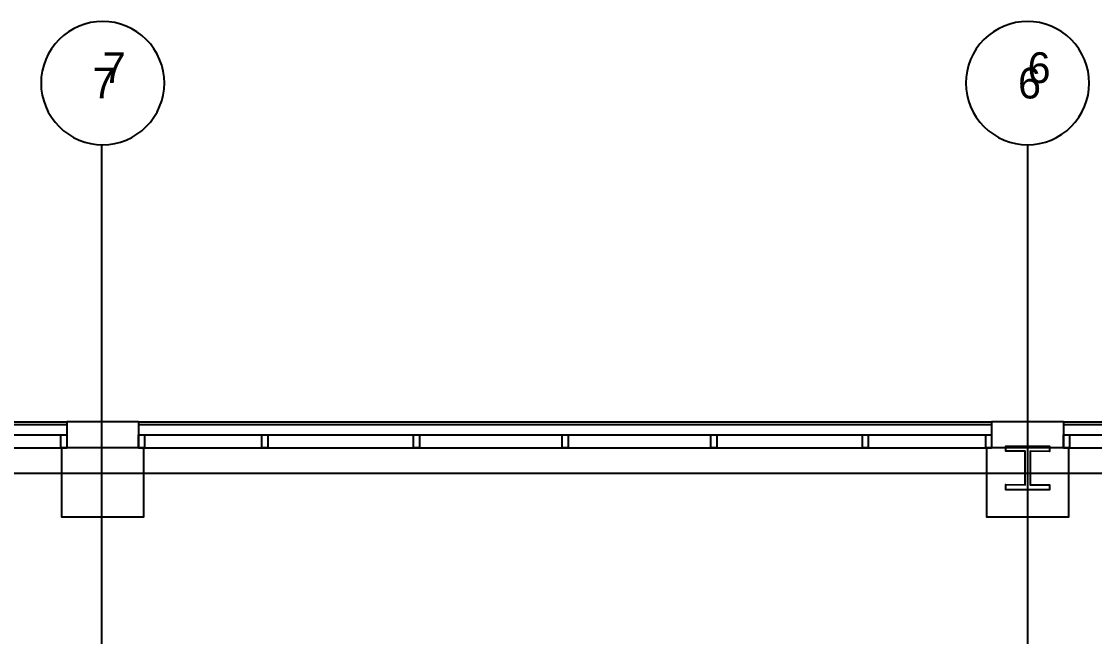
# Model space of a CAD drawing. Header units: millimetres. Extents: x 18694 to 89916, y 18694 to 89916.
# Drawn here: x 39431 to 50039, y 83831 to 89916 of the extents above; entities that cross this region are included whole.
import ezdxf

# ---------------------------------------------------------------- set-up
doc = ezdxf.new("R2010")
doc.units = ezdxf.units.MM
doc.layers.get('0').update_dxf_attribs({"linetype": 'CONTINUOUS'})
for name, color, linetype in [('E-B-FURR', 7, 'CONTINUOUS'), ('E-B-GLAZ', 7, 'CONTINUOUS'), ('E-B-MULL', 7, 'CONTINUOUS'), ('E-B-SHEL', 7, 'CONTINUOUS'), ('E-S-COLM', 7, 'CONTINUOUS'), ('GRIDLN', 7, 'CONTINUOUS')]:
    doc.layers.add(name, color=color, linetype=linetype)

msp = doc.modelspace()

# ---------------------------------------------------------------- linework, layer by layer
for points in [[(40843.2, 89306.4), (40840.264609, 89366.151249), (40831.486707, 89425.32706), (40816.950829, 89483.357539), (40796.796963, 89539.68382), (40771.219203, 89593.763451), (40740.463876, 89645.075614), (40704.827172, 89693.126146), (40664.652294, 89737.452294), (40620.326146, 89777.627172), (40572.275614, 89813.263876), (40520.963451, 89844.019203), (40466.88382, 89869.596963), (40410.557539, 89889.750829), (40352.52706, 89904.286707), (40293.351249, 89913.064609), (40233.6, 89916), (40173.848751, 89913.064609), (40114.67294, 89904.286707), (40056.642461, 89889.750829), (40000.31618, 89869.596963), (39946.236549, 89844.019203), (39894.924386, 89813.263876), (39846.873854, 89777.627172), (39802.547706, 89737.452294), (39762.372828, 89693.126146), (39726.736124, 89645.075614), (39695.980797, 89593.763451), (39670.403037, 89539.68382), (39650.249171, 89483.357539), (39635.713293, 89425.32706), (39626.935391, 89366.151249), (39624, 89306.4), (39626.935391, 89246.648751), (39635.713293, 89187.47294), (39650.249171, 89129.442461), (39670.403037, 89073.11618), (39695.980797, 89019.036549), (39726.736124, 88967.724386), (39762.372828, 88919.673854), (39802.547706, 88875.347706), (39846.873854, 88835.172828), (39894.924386, 88799.536124), (39946.236549, 88768.780797), (40000.31618, 88743.203037), (40056.642461, 88723.049171), (40114.67294, 88708.513293), (40173.848751, 88699.735391), (40233.6, 88696.8), (40293.351249, 88699.735391), (40352.52706, 88708.513293), (40410.557539, 88723.049171), (40466.88382, 88743.203037), (40520.963451, 88768.780797), (40572.275614, 88799.536124), (40620.326146, 88835.172828), (40664.652294, 88875.347706), (40704.827172, 88919.673854), (40740.463876, 88967.724386), (40771.219203, 89019.036549), (40796.796963, 89073.11618), (40816.950829, 89129.442461), (40831.486707, 89187.47294), (40840.264609, 89246.648751), (40843.2, 89306.4), (40843.2, 89306.4)], [(49987.2, 89306.4), (49984.264609, 89366.151249), (49975.486707, 89425.32706), (49960.950829, 89483.357539), (49940.796963, 89539.68382), (49915.219203, 89593.763451), (49884.463876, 89645.075614), (49848.827172, 89693.126146), (49808.652294, 89737.452294), (49764.326146, 89777.627172), (49716.275614, 89813.263876), (49664.963451, 89844.019203), (49610.88382, 89869.596963), (49554.557539, 89889.750829), (49496.52706, 89904.286707), (49437.351249, 89913.064609), (49377.6, 89916), (49317.848751, 89913.064609), (49258.67294, 89904.286707), (49200.642461, 89889.750829), (49144.31618, 89869.596963), (49090.236549, 89844.019203), (49038.924386, 89813.263876), (48990.873854, 89777.627172), (48946.547706, 89737.452294), (48906.372828, 89693.126146), (48870.736124, 89645.075614), (48839.980797, 89593.763451), (48814.403037, 89539.68382), (48794.249171, 89483.357539), (48779.713293, 89425.32706), (48770.935391, 89366.151249), (48768, 89306.4), (48770.935391, 89246.648751), (48779.713293, 89187.47294), (48794.249171, 89129.442461), (48814.403037, 89073.11618), (48839.980797, 89019.036549), (48870.736124, 88967.724386), (48906.372828, 88919.673854), (48946.547706, 88875.347706), (48990.873854, 88835.172828), (49038.924386, 88799.536124), (49090.236549, 88768.780797), (49144.31618, 88743.203037), (49200.642461, 88723.049171), (49258.67294, 88708.513293), (49317.848751, 88699.735391), (49377.6, 88696.8), (49437.351249, 88699.735391), (49496.52706, 88708.513293), (49554.557539, 88723.049171), (49610.88382, 88743.203037), (49664.963451, 88768.780797), (49716.275614, 88799.536124), (49764.326146, 88835.172828), (49808.652294, 88875.347706), (49848.827172, 88919.673854), (49884.463876, 88967.724386), (49915.219203, 89019.036549), (49940.796963, 89073.11618), (49960.950829, 89129.442461), (49975.486707, 89187.47294), (49984.264609, 89246.648751), (49987.2, 89306.4), (49987.2, 89306.4)]]:
    msp.add_lwpolyline(points, close=True)
at = {"layer": 'E-B-FURR', "color": 6}
for p, q in [((31445.2, 85699.6), (39878, 85699.6)), ((40589.2, 85699.6), (49022, 85699.6)), ((49733.2, 85699.6), (58166, 85699.6))]:
    msp.add_line(p, q, dxfattribs=at)
for points in [[(40640, 85699.6), (39827.2, 85699.6), (39827.2, 85013.8), (40640, 85013.8), (40640, 85699.6), (40640, 85699.6)], [(49784, 85699.6), (48971.2, 85699.6), (48971.2, 85013.8), (49784, 85013.8), (49784, 85699.6), (49784, 85699.6)]]:
    msp.add_lwpolyline(points, close=True, dxfattribs=at)
at = {"layer": 'E-B-GLAZ', "color": 8}
for p, q in [((31445.2, 85953.6), (39878, 85953.6)), ((40589.2, 85953.6), (49022, 85953.6)), ((49733.2, 85953.6), (58166, 85953.6)), ((31445.2, 85928.2), (39878, 85928.2)), ((31445.2, 85826.6), (39878, 85826.6)), ((40589.2, 85928.2), (49022, 85928.2)), ((40589.2, 85826.6), (49022, 85826.6)), ((49733.2, 85928.2), (58166, 85928.2)), ((49733.2, 85826.6), (58166, 85826.6))]:
    msp.add_line(p, q, dxfattribs=at)
at = {"layer": 'E-B-MULL', "color": 8}
for points in [[(39878, 85826.6), (39878, 85699.6), (39820.85, 85699.6), (39820.85, 85826.6), (39878, 85826.6), (39878, 85826.6)], [(40646.35, 85826.6), (40646.35, 85699.6), (40589.2, 85699.6), (40589.2, 85826.6), (40646.35, 85826.6), (40646.35, 85826.6)], [(41865.55, 85826.6), (41865.55, 85699.6), (41808.4, 85699.6), (41808.4, 85826.6), (41865.55, 85826.6), (41865.55, 85826.6)], [(43364.15, 85826.6), (43364.15, 85699.6), (43307, 85699.6), (43307, 85826.6), (43364.15, 85826.6), (43364.15, 85826.6)], [(44834.175, 85826.6), (44834.175, 85699.6), (44777.025, 85699.6), (44777.025, 85826.6), (44834.175, 85826.6), (44834.175, 85826.6)], [(46304.2, 85826.6), (46304.2, 85699.6), (46247.05, 85699.6), (46247.05, 85826.6), (46304.2, 85826.6), (46304.2, 85826.6)], [(47802.8, 85826.6), (47802.8, 85699.6), (47745.65, 85699.6), (47745.65, 85826.6), (47802.8, 85826.6), (47802.8, 85826.6)], [(49022, 85826.6), (49022, 85699.6), (48964.85, 85699.6), (48964.85, 85826.6), (49022, 85826.6), (49022, 85826.6)], [(49790.35, 85826.6), (49790.35, 85699.6), (49733.2, 85699.6), (49733.2, 85826.6), (49790.35, 85826.6), (49790.35, 85826.6)]]:
    msp.add_lwpolyline(points, close=True, dxfattribs=at)
at = {"layer": 'E-B-SHEL', "color": 2}
for p, q in [((39878, 85953.6), (39878, 85699.6)), ((40589.2, 85953.6), (39878, 85953.6)), ((40589.2, 85953.6), (40589.2, 85699.6)), ((49022, 85953.6), (49022, 85699.6)), ((49733.2, 85953.6), (49022, 85953.6)), ((49733.2, 85953.6), (49733.2, 85699.6)), ((40589.2, 85699.6), (39878, 85699.6)), ((49733.2, 85699.6), (49022, 85699.6))]:
    msp.add_line(p, q, dxfattribs=at)
at = {"layer": 'E-S-COLM', "color": 8}
msp.add_lwpolyline([(49161.981508, 85663.970302), (49162.056083, 85714.770252), (49593.855625, 85714.136293), (49593.781026, 85663.336344), (49403.281229, 85663.616023), (49402.796444, 85333.416379), (49593.296241, 85333.136699), (49593.221667, 85282.33675), (49161.422124, 85282.970709), (49161.496724, 85333.770658), (49351.996495, 85333.490979), (49352.48128, 85663.690623), (49161.981508, 85663.970302), (49161.981508, 85663.970302)], close=True, dxfattribs=at)
at = {"layer": 'GRIDLN', "color": 9}
for p, q in [((40220.9, 88696.8), (40220.9, 18694.4)), ((49377.6, 88696.8), (49377.6, 18694.4)), ((88696.8, 85445.6), (18694.4, 85445.6))]:
    msp.add_line(p, q, dxfattribs=at)

# ---------------------------------------------------------------- texts
for s, p in [('7', (40233.6, 89306.4)), ('6', (49377.6, 89306.4)), ('7', (40132, 89154)), ('6', (49283.257143, 89154))]:
    msp.add_text(s, height=304.8).set_placement(p)

doc.saveas('drawing.dxf')
